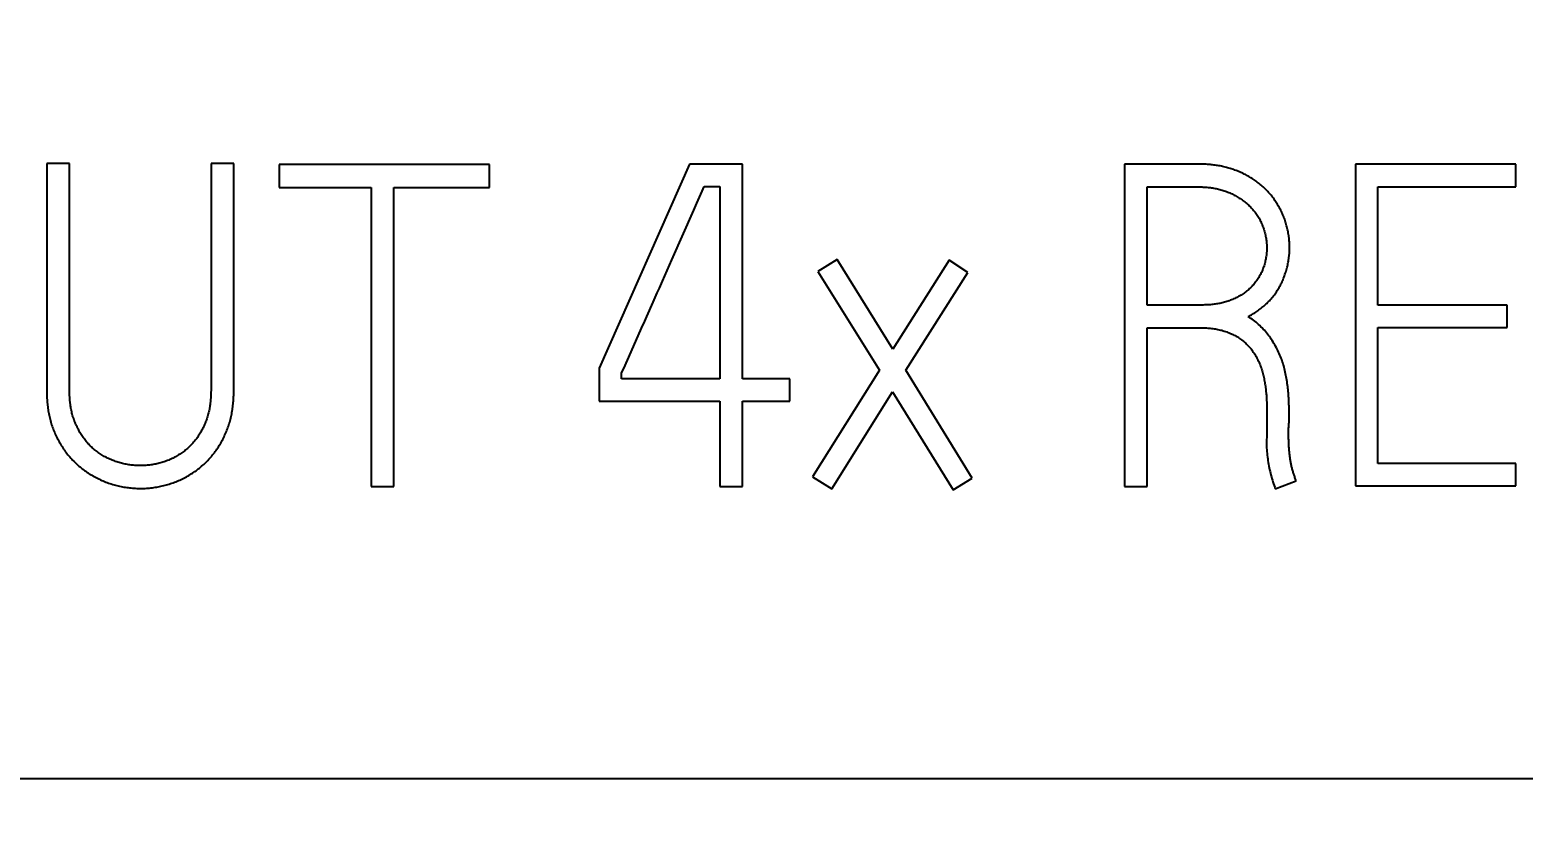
# Model space of a CAD drawing. Extents: x 0 to 420, y 0 to 297.
# Drawn here: x 130.36 to 137.77, y 165.87 to 169.76 of the extents above; entities that cross this region are included whole.
import ezdxf
from ezdxf.enums import TextEntityAlignment as Align

# ---------------------------------------------------------------- set-up
doc = ezdxf.new("R2010")
doc.units = 0
doc.header["$LTSCALE"] = 23.1
for name, color, linetype in [('10000_FRONT', 7, 'CONTINUOUS'), ('10100_DIM_FRONT', 7, 'CONTINUOUS'), ('10500_FRONT_LABELING', 7, 'CONTINUOUS')]:
    doc.layers.add(name, color=color, linetype=linetype)
doc.dimstyles.get("Standard").update_dxf_attribs({"dimtxt": 2.5, "dimasz": 2.5, "dimexe": 1.25, "dimexo": 0.625, "dimtad": 1, "dimcen": 2.5, "dimazin": 3, "dimtfac": 1, "dimtmove": 0, "dimatfit": 3})

# ---------------------------------------------------------------- blocks, each defined once
blk = doc.blocks.new('*D0')
at = {"layer": '10100_DIM_FRONT', "linetype": 'CONTINUOUS'}
for p, q in [((145.579763, 188.190376), (145.579763, 132.165384)), ((110.079763, 145.840376), (110.079763, 132.165384)), ((110.079763, 134.165384), (127.829763, 134.165384)), ((145.579763, 134.165384), (127.829763, 134.165384))]:
    blk.add_line(p, q, dxfattribs=at)
for points in [[(113.579763, 134.665384), (110.079763, 134.165384), (113.579763, 133.665384)], [(142.079763, 133.665384), (145.579763, 134.165384), (142.079763, 134.665384)]]:
    blk.add_solid(points, dxfattribs=at)
blk.add_text('35,5', height=3.5, dxfattribs=at).set_placement((123.999105, 135.040384), (133.499105, 135.040384), align=Align.FIT)
blk = doc.blocks.new('*D1')
at = {"layer": '10100_DIM_FRONT', "linetype": 'CONTINUOUS'}
for p, q in [((145.5798, 188.1904), (145.5798, 123.9566)), ((102.0798, 147.7414), (102.0798, 123.9566)), ((102.0798, 125.9566), (123.8298, 125.9566)), ((145.5798, 125.9566), (123.8298, 125.9566))]:
    blk.add_line(p, q, dxfattribs=at)
for points in [[(105.5798, 126.4566), (102.0798, 125.9566), (105.5798, 125.4566)], [(142.0798, 125.4566), (145.5798, 125.9566), (142.0798, 126.4566)]]:
    blk.add_solid(points, dxfattribs=at)
blk.add_text('43,5', height=3.5, dxfattribs=at).set_placement((119.7965, 126.8316), (129.5465, 126.8316), align=Align.FIT)

msp = doc.modelspace()

# ---------------------------------------------------------------- linework, layer by layer
at = {"layer": '10000_FRONT', "color": 7, "linetype": 'CONTINUOUS'}
msp.add_line((110.0798, 166.0439), (145.5798, 166.0439), dxfattribs=at)
at = {"layer": '10500_FRONT_LABELING', "color": 7, "linetype": 'CONTINUOUS'}
for p, q in [((130.4461, 169.0936), (130.4461, 167.9663)), ((130.559, 169.0936), (130.4461, 169.0936)), ((130.559, 167.9663), (130.559, 169.0936)), ((131.2611, 169.0936), (131.2611, 167.9663)), ((131.374, 169.0936), (131.2611, 169.0936)), ((131.374, 167.9663), (131.374, 169.0936)), ((131.5999, 169.0892), (131.5999, 168.976)), ((132.643, 169.0892), (131.5999, 169.0892)), ((132.643, 168.976), (132.643, 169.0892)), ((133.6352, 169.0914), (133.1879, 168.0794)), ((133.8988, 169.0914), (133.6352, 169.0914)), ((133.8988, 168.0262), (133.8988, 169.0914)), ((135.7946, 169.0914), (135.7946, 167.4914)), ((136.1622, 169.0914), (135.7946, 169.0914)), ((136.9418, 169.0914), (136.9418, 167.4958)), ((137.7369, 169.0914), (136.9418, 169.0914)), ((137.7369, 168.9782), (137.7369, 169.0914)), ((131.5999, 168.976), (132.0562, 168.976)), ((132.0562, 168.976), (132.0562, 167.4914)), ((132.1691, 167.4914), (132.1691, 168.976)), ((132.1691, 168.976), (132.643, 168.976)), ((133.6981, 168.9569), (133.7083, 168.9804)), ((133.7083, 168.9804), (133.7858, 168.9804)), ((133.7858, 168.9804), (133.7858, 168.0262)), ((135.9075, 168.3923), (135.9075, 168.9782)), ((135.9075, 168.9782), (136.1622, 168.9782)), ((137.0525, 168.3923), (137.0525, 168.9782)), ((137.0525, 168.9782), (137.7369, 168.9782)), ((133.6724, 168.8982), (133.6981, 168.9569)), ((133.5488, 168.6167), (133.657, 168.863)), ((133.502, 168.5114), (133.5488, 168.6167)), ((134.3683, 168.6187), (134.2731, 168.5588)), ((134.6451, 168.1727), (134.3683, 168.6187)), ((134.9242, 168.6143), (134.6451, 168.1727)), ((135.0172, 168.5543), (134.9242, 168.6143)), ((134.2731, 168.5588), (134.5787, 168.0684)), ((134.7094, 168.0684), (135.0172, 168.5543)), ((133.424, 168.3358), (133.4551, 168.406)), ((133.4551, 168.406), (133.476, 168.4529)), ((136.1799, 168.3923), (135.9075, 168.3923)), ((137.6948, 168.3923), (137.0525, 168.3923)), ((137.6948, 168.2814), (137.6948, 168.3923)), ((133.398, 168.2772), (133.4136, 168.3124)), ((133.4136, 168.3124), (133.424, 168.3358)), ((133.346, 168.1601), (133.398, 168.2772)), ((135.9075, 167.4914), (135.9075, 168.2792)), ((135.9075, 168.2792), (136.1755, 168.2792)), ((137.0525, 167.6068), (137.0525, 168.2814)), ((137.0525, 168.2814), (137.6948, 168.2814)), ((133.1879, 168.0794), (133.1879, 167.9152)), ((133.2986, 168.0262), (133.2986, 168.055)), ((133.7858, 168.0262), (133.2986, 168.0262)), ((134.1335, 168.0262), (133.8988, 168.0262)), ((134.1335, 167.9152), (134.1335, 168.0262)), ((134.5787, 168.0684), (134.2465, 167.5402)), ((135.0394, 167.5335), (134.7094, 168.0684)), ((134.3417, 167.4803), (134.6429, 167.9618)), ((134.6429, 167.9618), (134.9441, 167.4758)), ((133.1879, 167.9152), (133.7858, 167.9152)), ((133.7858, 167.9152), (133.7858, 167.4914)), ((133.8988, 167.4914), (133.8988, 167.9152)), ((133.8988, 167.9152), (134.1335, 167.9152)), ((136.501, 167.8862), (136.5011, 167.7399)), ((136.6118, 167.8132), (136.6118, 167.8657)), ((136.5011, 167.7399), (136.4988, 167.7199)), ((136.6096, 167.7422), (136.6096, 167.7732)), ((136.6096, 167.7333), (136.6096, 167.7422)), ((136.6134, 167.6623), (136.6126, 167.6712)), ((137.7369, 167.6068), (137.0525, 167.6068)), ((137.7369, 167.4958), (137.7369, 167.6068)), ((134.2465, 167.5402), (134.3417, 167.4803)), ((134.9441, 167.4758), (135.0394, 167.5335)), ((136.5431, 167.4803), (136.6472, 167.5202)), ((136.9418, 167.4958), (137.7369, 167.4958)), ((132.0562, 167.4914), (132.1691, 167.4914)), ((133.7858, 167.4914), (133.8988, 167.4914)), ((135.7946, 167.4914), (135.9075, 167.4914))]:
    msp.add_line(p, q, dxfattribs=at)
for points in [[(136.408, 168.3346), (136.4137, 168.3376), (136.4193, 168.3407), (136.4248, 168.3438), (136.4303, 168.347), (136.4357, 168.3503), (136.441, 168.3536), (136.4464, 168.3571), (136.4516, 168.3606), (136.4568, 168.3641), (136.4619, 168.3678), (136.467, 168.3715), (136.472, 168.3754), (136.477, 168.3793), (136.4819, 168.3833), (136.4867, 168.3873), (136.4915, 168.3915), (136.4962, 168.3958), (136.5008, 168.4001), (136.5054, 168.4046), (136.5099, 168.4091), (136.5143, 168.4137), (136.5186, 168.4184), (136.5228, 168.4232), (136.5269, 168.428), (136.5308, 168.4329), (136.5347, 168.4378), (136.5385, 168.4429), (136.5422, 168.448), (136.5457, 168.4531), (136.5492, 168.4584), (136.5526, 168.4637), (136.5559, 168.469), (136.5591, 168.4744), (136.5623, 168.4799), (136.5653, 168.4854), (136.5683, 168.491), (136.5711, 168.4966), (136.5739, 168.5023), (136.5766, 168.5081), (136.5792, 168.5139), (136.5817, 168.5197), (136.5841, 168.5256), (136.5865, 168.5315), (136.5887, 168.5374), (136.5909, 168.5434), (136.5929, 168.5493), (136.5949, 168.5553), (136.5968, 168.5614), (136.5986, 168.5674), (136.6003, 168.5735), (136.6019, 168.5796), (136.6034, 168.5857), (136.6048, 168.5919), (136.6061, 168.5981), (136.6073, 168.6043), (136.6085, 168.6105), (136.6095, 168.6168), (136.6104, 168.6231), (136.6112, 168.6294), (136.6119, 168.6357), (136.6125, 168.642), (136.613, 168.6483), (136.6134, 168.6546), (136.6137, 168.661), (136.6139, 168.6673), (136.614, 168.6735), (136.614, 168.6798), (136.6139, 168.6861), (136.6137, 168.6924), (136.6134, 168.6987), (136.613, 168.705), (136.6126, 168.7112), (136.612, 168.7175), (136.6113, 168.7238), (136.6105, 168.73), (136.6097, 168.7363), (136.6087, 168.7425), (136.6076, 168.7488), (136.6065, 168.755), (136.6052, 168.7612), (136.6039, 168.7675), (136.6024, 168.7736), (136.6009, 168.7798), (136.5993, 168.7859), (136.5975, 168.792), (136.5957, 168.7981), (136.5939, 168.8041), (136.5919, 168.8101), (136.5898, 168.816), (136.5877, 168.8219), (136.5855, 168.8278), (136.5831, 168.8337), (136.5807, 168.8395), (136.5782, 168.8452), (136.5757, 168.851), (136.573, 168.8567), (136.5702, 168.8624), (136.5673, 168.868), (136.5644, 168.8736), (136.5613, 168.8792), (136.5582, 168.8847), (136.5549, 168.8902), (136.5516, 168.8956), (136.5482, 168.9009), (136.5447, 168.9062), (136.5411, 168.9115), (136.5374, 168.9166), (136.5337, 168.9217), (136.5299, 168.9268), (136.526, 168.9317), (136.5221, 168.9366), (136.5181, 168.9415), (136.514, 168.9462), (136.5098, 168.951), (136.5056, 168.9556), (136.5013, 168.9602), (136.4969, 168.9647), (136.4924, 168.9691), (136.4879, 168.9735), (136.4832, 168.9778), (136.4785, 168.9821), (136.4738, 168.9862), (136.4689, 168.9903), (136.4639, 168.9944), (136.4589, 168.9983), (136.4539, 169.0022), (136.4487, 169.0059), (136.4436, 169.0096), (136.4383, 169.0132), (136.433, 169.0167), (136.4277, 169.0201), (136.4224, 169.0234), (136.4169, 169.0267), (136.4115, 169.0298), (136.406, 169.0329), (136.4004, 169.0359), (136.3949, 169.0389), (136.3892, 169.0418), (136.3836, 169.0446), (136.3778, 169.0473), (136.3721, 169.0499), (136.3663, 169.0525), (136.3604, 169.055), (136.3545, 169.0574), (136.3486, 169.0597), (136.3426, 169.0619), (136.3367, 169.0641), (136.3306, 169.0661), (136.3246, 169.0681), (136.3186, 169.07), (136.3125, 169.0718), (136.3064, 169.0735), (136.3003, 169.0751), (136.2942, 169.0767), (136.2881, 169.0781), (136.2819, 169.0795), (136.2757, 169.0808), (136.2695, 169.082), (136.2633, 169.0831), (136.2571, 169.0841), (136.2509, 169.0851), (136.2446, 169.086), (136.2383, 169.0868), (136.232, 169.0876), (136.2257, 169.0882), (136.2194, 169.0889), (136.2131, 169.0894), (136.2068, 169.0899), (136.2004, 169.0903), (136.194, 169.0906), (136.1877, 169.0909), (136.1813, 169.0911), (136.175, 169.0913), (136.1686, 169.0913), (136.1622, 169.0914)], [(136.1622, 168.9782), (136.1682, 168.9782), (136.1741, 168.9781), (136.18, 168.9779), (136.1859, 168.9777), (136.1918, 168.9773), (136.1977, 168.9769), (136.2036, 168.9765), (136.2095, 168.9759), (136.2153, 168.9753), (136.2212, 168.9746), (136.227, 168.9738), (136.2328, 168.973), (136.2387, 168.972), (136.2445, 168.9709), (136.2502, 168.9698), (136.256, 168.9685), (136.2618, 168.9672), (136.2675, 168.9657), (136.2732, 168.9642), (136.2789, 168.9625), (136.2846, 168.9607), (136.2903, 168.9588), (136.2959, 168.9568), (136.3014, 168.9548), (136.3069, 168.9526), (136.3124, 168.9503), (136.3178, 168.948), (136.3232, 168.9456), (136.3285, 168.943), (136.3337, 168.9404), (136.339, 168.9378), (136.3441, 168.935), (136.3493, 168.9321), (136.3543, 168.9292), (136.3594, 168.9262), (136.3644, 168.9231), (136.3693, 168.92), (136.3742, 168.9167), (136.379, 168.9133), (136.3838, 168.9099), (136.3886, 168.9063), (136.3932, 168.9027), (136.3978, 168.8989), (136.4024, 168.8951), (136.4069, 168.8911), (136.4113, 168.8871), (136.4156, 168.883), (136.4198, 168.8788), (136.4239, 168.8746), (136.4279, 168.8702), (136.4318, 168.8658), (136.4357, 168.8613), (136.4394, 168.8568), (136.4431, 168.8521), (136.4466, 168.8474), (136.45, 168.8426), (136.4534, 168.8377), (136.4566, 168.8327), (136.4598, 168.8276), (136.4628, 168.8224), (136.4657, 168.8172), (136.4685, 168.812), (136.4711, 168.8066), (136.4736, 168.8013), (136.4761, 168.7959), (136.4784, 168.7904), (136.4805, 168.7849), (136.4826, 168.7794), (136.4846, 168.7738), (136.4864, 168.7682), (136.4882, 168.7626), (136.4898, 168.7569), (136.4914, 168.7511), (136.4928, 168.7454), (136.4942, 168.7396), (136.4954, 168.7337), (136.4965, 168.7279), (136.4975, 168.722), (136.4983, 168.7161), (136.4991, 168.7103), (136.4997, 168.7044), (136.5002, 168.6985), (136.5006, 168.6926), (136.5009, 168.6868), (136.501, 168.6809), (136.5011, 168.675), (136.501, 168.6691), (136.5008, 168.6632), (136.5005, 168.6573), (136.5, 168.6513), (136.4994, 168.6454), (136.4988, 168.6395), (136.498, 168.6336), (136.497, 168.6277), (136.496, 168.6219), (136.4949, 168.616), (136.4936, 168.6103), (136.4923, 168.6045), (136.4908, 168.5988), (136.4892, 168.5931), (136.4875, 168.5875), (136.4857, 168.5819), (136.4838, 168.5763), (136.4817, 168.5708), (136.4796, 168.5653), (136.4773, 168.5598), (136.4749, 168.5544), (136.4723, 168.549), (136.4696, 168.5436), (136.4668, 168.5384), (136.4639, 168.5332), (136.4608, 168.5281), (136.4577, 168.5231), (136.4544, 168.5182), (136.451, 168.5134), (136.4475, 168.5086), (136.4439, 168.504), (136.4402, 168.4994), (136.4364, 168.4949), (136.4325, 168.4905), (136.4285, 168.4862), (136.4244, 168.482), (136.4202, 168.4778), (136.4158, 168.4737), (136.4114, 168.4697), (136.4069, 168.4659), (136.4022, 168.4621), (136.3976, 168.4584), (136.3928, 168.4549), (136.388, 168.4514), (136.3831, 168.4481), (136.3781, 168.4449), (136.3731, 168.4417), (136.368, 168.4387), (136.3628, 168.4358), (136.3576, 168.4329), (136.3524, 168.4301), (136.3471, 168.4275), (136.3417, 168.4249), (136.3363, 168.4224), (136.3308, 168.42), (136.3253, 168.4178), (136.3198, 168.4156), (136.3142, 168.4135), (136.3086, 168.4116), (136.303, 168.4097), (136.2974, 168.4079), (136.2917, 168.4063), (136.286, 168.4048), (136.2803, 168.4033), (136.2745, 168.402), (136.2687, 168.4007), (136.2629, 168.3996), (136.2571, 168.3985), (136.2512, 168.3976), (136.2453, 168.3967), (136.2394, 168.3959), (136.2335, 168.3952), (136.2275, 168.3946), (136.2216, 168.394), (136.2157, 168.3936), (136.2097, 168.3932), (136.2038, 168.3929), (136.1978, 168.3926), (136.1919, 168.3925), (136.1859, 168.3924), (136.1799, 168.3923)], [(133.657, 168.863), (133.6622, 168.8748), (133.6724, 168.8982)], [(133.476, 168.4529), (133.4864, 168.4763), (133.4916, 168.488), (133.502, 168.5114)], [(136.6118, 167.8657), (136.6117, 167.8738), (136.6116, 167.8819), (136.6114, 167.8901), (136.6112, 167.8982), (136.6109, 167.9063), (136.6106, 167.9144), (136.6102, 167.9225), (136.6097, 167.9306), (136.6092, 167.9387), (136.6087, 167.9468), (136.608, 167.9549), (136.6073, 167.963), (136.6066, 167.9711), (136.6057, 167.9792), (136.6048, 167.9873), (136.6039, 167.9953), (136.6028, 168.0034), (136.6017, 168.0114), (136.6005, 168.0195), (136.5992, 168.0275), (136.5978, 168.0355), (136.5963, 168.0435), (136.5947, 168.0514), (136.593, 168.0593), (136.5912, 168.0672), (136.5892, 168.0751), (136.5872, 168.0829), (136.585, 168.0907), (136.5828, 168.0984), (136.5804, 168.1061), (136.5778, 168.1138), (136.5752, 168.1214), (136.5724, 168.129), (136.5694, 168.1365), (136.5663, 168.1441), (136.5631, 168.1515), (136.5598, 168.159), (136.5562, 168.1663), (136.5526, 168.1736), (136.5488, 168.1808), (136.5449, 168.188), (136.5409, 168.195), (136.5368, 168.2019), (136.5325, 168.2088), (136.5281, 168.2156), (136.5236, 168.2223), (136.519, 168.2289), (136.5143, 168.2355), (136.5094, 168.2419), (136.5045, 168.2483), (136.4994, 168.2546), (136.4942, 168.2609), (136.4889, 168.267), (136.4834, 168.273), (136.4778, 168.279), (136.4721, 168.2848), (136.4662, 168.2905), (136.4603, 168.2961), (136.4542, 168.3014), (136.448, 168.3067), (136.4417, 168.3118), (136.4352, 168.3167), (136.4287, 168.3215), (136.4219, 168.326), (136.4151, 168.3304), (136.408, 168.3346)], [(136.1755, 168.2792), (136.182, 168.2791), (136.1885, 168.279), (136.195, 168.2788), (136.2014, 168.2785), (136.2078, 168.2781), (136.2143, 168.2776), (136.2207, 168.277), (136.2271, 168.2763), (136.2334, 168.2755), (136.2398, 168.2746), (136.2461, 168.2736), (136.2525, 168.2725), (136.2588, 168.2712), (136.265, 168.2699), (136.2713, 168.2684), (136.2775, 168.2668), (136.2838, 168.2651), (136.29, 168.2632), (136.2961, 168.2612), (136.3023, 168.2591), (136.3084, 168.2568), (136.3145, 168.2544), (136.3205, 168.2519), (136.3264, 168.2492), (136.3322, 168.2465), (136.338, 168.2436), (136.3437, 168.2405), (136.3493, 168.2373), (136.3549, 168.234), (136.3604, 168.2306), (136.3657, 168.227), (136.3711, 168.2233), (136.3763, 168.2195), (136.3814, 168.2155), (136.3865, 168.2113), (136.3914, 168.2071), (136.3963, 168.2027), (136.401, 168.1983), (136.4056, 168.1937), (136.41, 168.189), (136.4144, 168.1842), (136.4186, 168.1794), (136.4227, 168.1744), (136.4267, 168.1693), (136.4305, 168.1641), (136.4342, 168.1588), (136.4379, 168.1534), (136.4414, 168.1479), (136.4447, 168.1424), (136.448, 168.1367), (136.4511, 168.131), (136.4542, 168.1253), (136.457, 168.1195), (136.4598, 168.1136), (136.4624, 168.1077), (136.465, 168.1018), (136.4674, 168.0958), (136.4697, 168.0898), (136.4719, 168.0838), (136.474, 168.0777), (136.476, 168.0716), (136.4779, 168.0654), (136.4797, 168.0592), (136.4814, 168.0529), (136.483, 168.0467), (136.4845, 168.0404), (136.486, 168.034), (136.4874, 168.0277), (136.4887, 168.0213), (136.4899, 168.0149), (136.491, 168.0086), (136.4921, 168.0022), (136.4931, 167.9958), (136.494, 167.9894), (136.4949, 167.983), (136.4957, 167.9766), (136.4964, 167.9701), (136.4971, 167.9637), (136.4977, 167.9573), (136.4983, 167.9508), (136.4988, 167.9444), (136.4992, 167.938), (136.4996, 167.9315), (136.5, 167.9251), (136.5003, 167.9186), (136.5005, 167.9121), (136.5007, 167.9057), (136.5009, 167.8992), (136.501, 167.8927), (136.501, 167.8862)], [(133.2986, 168.055), (133.304, 168.0667), (133.3093, 168.0783), (133.346, 168.1601)], [(130.4461, 167.9663), (130.4461, 167.9591), (130.4462, 167.952), (130.4464, 167.9449), (130.4466, 167.9378), (130.447, 167.9307), (130.4474, 167.9236), (130.4479, 167.9165), (130.4484, 167.9095), (130.4491, 167.9024), (130.4498, 167.8954), (130.4507, 167.8884), (130.4516, 167.8814), (130.4526, 167.8744), (130.4536, 167.8674), (130.4548, 167.8604), (130.4561, 167.8535), (130.4575, 167.8465), (130.459, 167.8396), (130.4605, 167.8327), (130.4622, 167.8258), (130.464, 167.8189), (130.4659, 167.8121), (130.468, 167.8052), (130.4701, 167.7984), (130.4724, 167.7916), (130.4747, 167.7848), (130.4772, 167.7781), (130.4797, 167.7715), (130.4824, 167.7649), (130.4852, 167.7583), (130.488, 167.7519), (130.491, 167.7454), (130.494, 167.7391), (130.4971, 167.7327), (130.5004, 167.7265), (130.5037, 167.7202), (130.5071, 167.7141), (130.5106, 167.708), (130.5142, 167.7019), (130.5179, 167.6959), (130.5217, 167.6899), (130.5255, 167.684), (130.5295, 167.6782), (130.5335, 167.6724), (130.5377, 167.6666), (130.5419, 167.6609), (130.5463, 167.6553), (130.5508, 167.6497), (130.5553, 167.6442), (130.56, 167.6388), (130.5648, 167.6334), (130.5696, 167.6281), (130.5745, 167.623), (130.5795, 167.6179), (130.5846, 167.6129), (130.5897, 167.608), (130.5949, 167.6032), (130.6002, 167.5984), (130.6056, 167.5938), (130.611, 167.5892), (130.6165, 167.5848), (130.6221, 167.5804), (130.6277, 167.5761), (130.6334, 167.5719), (130.6392, 167.5677), (130.645, 167.5637), (130.6509, 167.5597), (130.6569, 167.5558), (130.663, 167.5521), (130.6691, 167.5483), (130.6753, 167.5447), (130.6815, 167.5412), (130.6878, 167.5378), (130.6942, 167.5345), (130.7005, 167.5313), (130.707, 167.5282), (130.7134, 167.5253), (130.7199, 167.5224), (130.7265, 167.5196), (130.733, 167.5169), (130.7396, 167.5144), (130.7463, 167.5119), (130.753, 167.5095), (130.7597, 167.5072), (130.7664, 167.505), (130.7732, 167.5029), (130.78, 167.5009), (130.7869, 167.499), (130.7938, 167.4972), (130.8007, 167.4955), (130.8077, 167.4939), (130.8147, 167.4924), (130.8217, 167.491), (130.8288, 167.4897), (130.8358, 167.4885), (130.8429, 167.4874), (130.8499, 167.4865), (130.857, 167.4856), (130.864, 167.4848), (130.8711, 167.4842), (130.8782, 167.4836), (130.8853, 167.4832), (130.8923, 167.4829), (130.8994, 167.4826), (130.9065, 167.4825), (130.9136, 167.4825), (130.9207, 167.4826), (130.9277, 167.4828), (130.9348, 167.4831), (130.9419, 167.4835), (130.949, 167.484), (130.9561, 167.4846), (130.9632, 167.4854), (130.9703, 167.4862), (130.9774, 167.4871), (130.9845, 167.4882), (130.9916, 167.4894), (130.9986, 167.4906), (131.0056, 167.492), (131.0126, 167.4935), (131.0195, 167.495), (131.0264, 167.4967), (131.0333, 167.4985), (131.0401, 167.5003), (131.047, 167.5023), (131.0537, 167.5043), (131.0605, 167.5065), (131.0672, 167.5087), (131.0739, 167.5111), (131.0805, 167.5135), (131.0872, 167.5161), (131.0937, 167.5187), (131.1003, 167.5215), (131.1068, 167.5244), (131.1133, 167.5273), (131.1198, 167.5304), (131.1262, 167.5336), (131.1326, 167.5369), (131.1389, 167.5403), (131.1451, 167.5437), (131.1513, 167.5473), (131.1574, 167.551), (131.1634, 167.5548), (131.1693, 167.5586), (131.1752, 167.5626), (131.181, 167.5666), (131.1868, 167.5707), (131.1925, 167.5749), (131.1981, 167.5792), (131.2036, 167.5836), (131.2091, 167.5881), (131.2145, 167.5926), (131.2198, 167.5973), (131.2251, 167.602), (131.2303, 167.6069), (131.2354, 167.6118), (131.2404, 167.6168), (131.2454, 167.6219), (131.2503, 167.6271), (131.2551, 167.6324), (131.2599, 167.6378), (131.2645, 167.6433), (131.2691, 167.6488), (131.2735, 167.6543), (131.2778, 167.66), (131.2821, 167.6657), (131.2862, 167.6715), (131.2902, 167.6773), (131.2942, 167.6832), (131.2981, 167.6891), (131.3018, 167.6951), (131.3055, 167.7011), (131.3091, 167.7072), (131.3127, 167.7134), (131.3161, 167.7196), (131.3194, 167.7259), (131.3227, 167.7322), (131.3259, 167.7386), (131.3289, 167.745), (131.3319, 167.7515), (131.3348, 167.7581), (131.3376, 167.7646), (131.3403, 167.7713), (131.3428, 167.7779), (131.3453, 167.7846), (131.3476, 167.7913), (131.3499, 167.7981), (131.352, 167.8048), (131.354, 167.8116), (131.3559, 167.8184), (131.3577, 167.8252), (131.3594, 167.8321), (131.361, 167.839), (131.3625, 167.8459), (131.3639, 167.8529), (131.3652, 167.8598), (131.3664, 167.8668), (131.3674, 167.8738), (131.3685, 167.8808)], [(131.2611, 167.9663), (131.261, 167.9601), (131.2609, 167.954), (131.2608, 167.9479), (131.2605, 167.9418), (131.2602, 167.9357), (131.2599, 167.9296), (131.2594, 167.9236), (131.2589, 167.9175), (131.2583, 167.9115), (131.2576, 167.9055), (131.2569, 167.8995), (131.256, 167.8935), (131.2551, 167.8875), (131.2541, 167.8815), (131.253, 167.8756), (131.2518, 167.8696), (131.2505, 167.8637), (131.2492, 167.8578), (131.2477, 167.8519), (131.2461, 167.8461), (131.2444, 167.8402), (131.2426, 167.8344), (131.2407, 167.8286), (131.2387, 167.8228), (131.2366, 167.817), (131.2344, 167.8113), (131.232, 167.8056), (131.2296, 167.7999), (131.2271, 167.7943), (131.2245, 167.7887), (131.2218, 167.7832), (131.219, 167.7778), (131.2161, 167.7724), (131.2131, 167.767), (131.2101, 167.7617), (131.207, 167.7565), (131.2038, 167.7513), (131.2004, 167.7462), (131.1971, 167.7411), (131.1936, 167.736), (131.19, 167.7311), (131.1863, 167.7261), (131.1825, 167.7213), (131.1786, 167.7165), (131.1747, 167.7118), (131.1706, 167.7071), (131.1664, 167.7026), (131.1622, 167.6981), (131.1579, 167.6938), (131.1535, 167.6895), (131.149, 167.6853), (131.1445, 167.6812), (131.1398, 167.6773), (131.1352, 167.6734), (131.1304, 167.6695), (131.1256, 167.6658), (131.1207, 167.6622), (131.1157, 167.6586), (131.1107, 167.6552), (131.1056, 167.6518), (131.1004, 167.6485), (131.0951, 167.6453), (131.0898, 167.6422), (131.0844, 167.6392), (131.0789, 167.6363), (131.0734, 167.6335), (131.0679, 167.6308), (131.0623, 167.6283), (131.0567, 167.6258), (131.051, 167.6235), (131.0453, 167.6212), (131.0396, 167.619), (131.0338, 167.617), (131.028, 167.615), (131.0222, 167.6131), (131.0163, 167.6113), (131.0104, 167.6097), (131.0045, 167.608), (130.9985, 167.6065), (130.9925, 167.6051), (130.9865, 167.6038), (130.9805, 167.6025), (130.9744, 167.6014), (130.9683, 167.6004), (130.9623, 167.5994), (130.9562, 167.5986), (130.9501, 167.5979), (130.944, 167.5972), (130.9379, 167.5967), (130.9319, 167.5963), (130.9258, 167.596), (130.9197, 167.5958), (130.9136, 167.5957), (130.9075, 167.5957), (130.9014, 167.5958), (130.8953, 167.596), (130.8892, 167.5963), (130.883, 167.5967), (130.8769, 167.5973), (130.8708, 167.5979), (130.8647, 167.5986), (130.8586, 167.5994), (130.8525, 167.6004), (130.8464, 167.6014), (130.8403, 167.6025), (130.8343, 167.6037), (130.8283, 167.605), (130.8224, 167.6064), (130.8164, 167.6079), (130.8105, 167.6094), (130.8047, 167.6111), (130.7988, 167.6129), (130.793, 167.6147), (130.7872, 167.6167), (130.7815, 167.6187), (130.7757, 167.6208), (130.77, 167.6231), (130.7643, 167.6254), (130.7587, 167.6279), (130.7531, 167.6304), (130.7475, 167.6331), (130.742, 167.6359), (130.7366, 167.6387), (130.7312, 167.6417), (130.7259, 167.6448), (130.7206, 167.6479), (130.7154, 167.6512), (130.7103, 167.6545), (130.7053, 167.658), (130.7004, 167.6615), (130.6955, 167.6651), (130.6906, 167.6688), (130.6859, 167.6726), (130.6812, 167.6765), (130.6766, 167.6804), (130.672, 167.6845), (130.6676, 167.6886), (130.6632, 167.6929), (130.6588, 167.6972), (130.6546, 167.7016), (130.6504, 167.7061), (130.6463, 167.7108), (130.6423, 167.7155), (130.6384, 167.7202), (130.6346, 167.7251), (130.6309, 167.73), (130.6273, 167.735), (130.6238, 167.74), (130.6204, 167.7451), (130.617, 167.7502), (130.6138, 167.7554), (130.6107, 167.7606), (130.6076, 167.7659), (130.6046, 167.7712), (130.6017, 167.7766), (130.5989, 167.7821), (130.5962, 167.7876), (130.5935, 167.7932), (130.591, 167.7988), (130.5885, 167.8044), (130.5862, 167.8101), (130.5839, 167.8159), (130.5818, 167.8216), (130.5798, 167.8274), (130.5778, 167.8332), (130.576, 167.8391), (130.5743, 167.8449), (130.5727, 167.8508), (130.5712, 167.8567), (130.5698, 167.8626), (130.5685, 167.8686), (130.5673, 167.8746), (130.5661, 167.8806), (130.5651, 167.8866), (130.5642, 167.8927), (130.5633, 167.8987), (130.5625, 167.9048), (130.5618, 167.9109), (130.5612, 167.9171), (130.5607, 167.9232), (130.5602, 167.9293), (130.5599, 167.9355), (130.5596, 167.9416), (130.5593, 167.9478), (130.5591, 167.954), (130.559, 167.9601), (130.559, 167.9663)], [(131.3685, 167.8808), (131.3694, 167.8879), (131.3702, 167.895), (131.371, 167.9021), (131.3716, 167.9092), (131.3722, 167.9163), (131.3727, 167.9234), (131.3731, 167.9306), (131.3734, 167.9377), (131.3737, 167.9448), (131.3739, 167.952), (131.374, 167.9591), (131.374, 167.9663)], [(136.6096, 167.7732), (136.6096, 167.7777), (136.6096, 167.7821), (136.6097, 167.7865), (136.6099, 167.791), (136.6101, 167.7954), (136.6105, 167.7998), (136.6108, 167.8043), (136.6113, 167.8087), (136.6118, 167.8132)], [(136.4988, 167.7199), (136.4989, 167.7109), (136.4991, 167.7018), (136.4995, 167.6927), (136.5, 167.6837), (136.5007, 167.6746), (136.5014, 167.6656), (136.5023, 167.6565), (136.5033, 167.6475), (136.5044, 167.6385), (136.5056, 167.6295), (136.5069, 167.6205), (136.5084, 167.6115), (136.5099, 167.6026), (136.5116, 167.5937), (136.5134, 167.5848), (136.5153, 167.5759), (136.5173, 167.5671), (136.5194, 167.5583), (136.5217, 167.5495), (136.524, 167.5408), (136.5265, 167.532), (136.529, 167.5234), (136.5317, 167.5147), (136.5344, 167.5061), (136.5373, 167.4974), (136.5402, 167.4889), (136.5431, 167.4803)], [(136.6126, 167.6712), (136.6119, 167.6801), (136.6115, 167.6845), (136.6112, 167.6889), (136.6109, 167.6934), (136.6107, 167.6978), (136.6104, 167.7022), (136.6102, 167.7067), (136.6101, 167.7111), (136.6099, 167.7155), (136.6098, 167.72), (136.6097, 167.7244), (136.6096, 167.7289), (136.6096, 167.7333)], [(136.6472, 167.5202), (136.6456, 167.5244), (136.6441, 167.5285), (136.6425, 167.5327), (136.641, 167.5369), (136.6395, 167.5411), (136.638, 167.5453), (136.6366, 167.5495), (136.6352, 167.5537), (136.6339, 167.5579), (136.6325, 167.5621), (136.6312, 167.5664), (136.63, 167.5706), (136.6288, 167.5749), (136.6276, 167.5792), (136.6265, 167.5835), (136.6254, 167.5878), (136.6243, 167.5921), (136.6233, 167.5964), (136.6224, 167.6008), (136.6215, 167.6052), (136.6206, 167.6095), (136.6198, 167.6139), (136.619, 167.6183), (136.6183, 167.6227), (136.6176, 167.6271), (136.617, 167.6315), (136.6163, 167.6359), (136.6158, 167.6403), (136.6152, 167.6447), (136.6147, 167.6491), (136.6143, 167.6535), (136.6138, 167.6579), (136.6134, 167.6623)]]:
    msp.add_lwpolyline(points, dxfattribs=at)

# ---------------------------------------------------------------- dimensions: what is measured, and where the dimension line sits
at = {"layer": '10100_DIM_FRONT', "linetype": 'CONTINUOUS'}
for base, p1, picture, middle in [((145.5798, 125.9566), (102.0798, 147.7414), '*D1', (124.6715, 128.5816)), ((145.5798, 134.1654), (110.0798, 145.8404), '*D0', (128.7491, 136.7904))]:
    dim = msp.add_linear_dim(base=base, p1=p1, p2=(145.5798, 188.1904), dimstyle='Standard', dxfattribs=at)
    dim.commit()
    dim.dimension.update_dxf_attribs({"geometry": picture, "text_midpoint": middle, "dimtype": 128})

doc.saveas('drawing.dxf')
